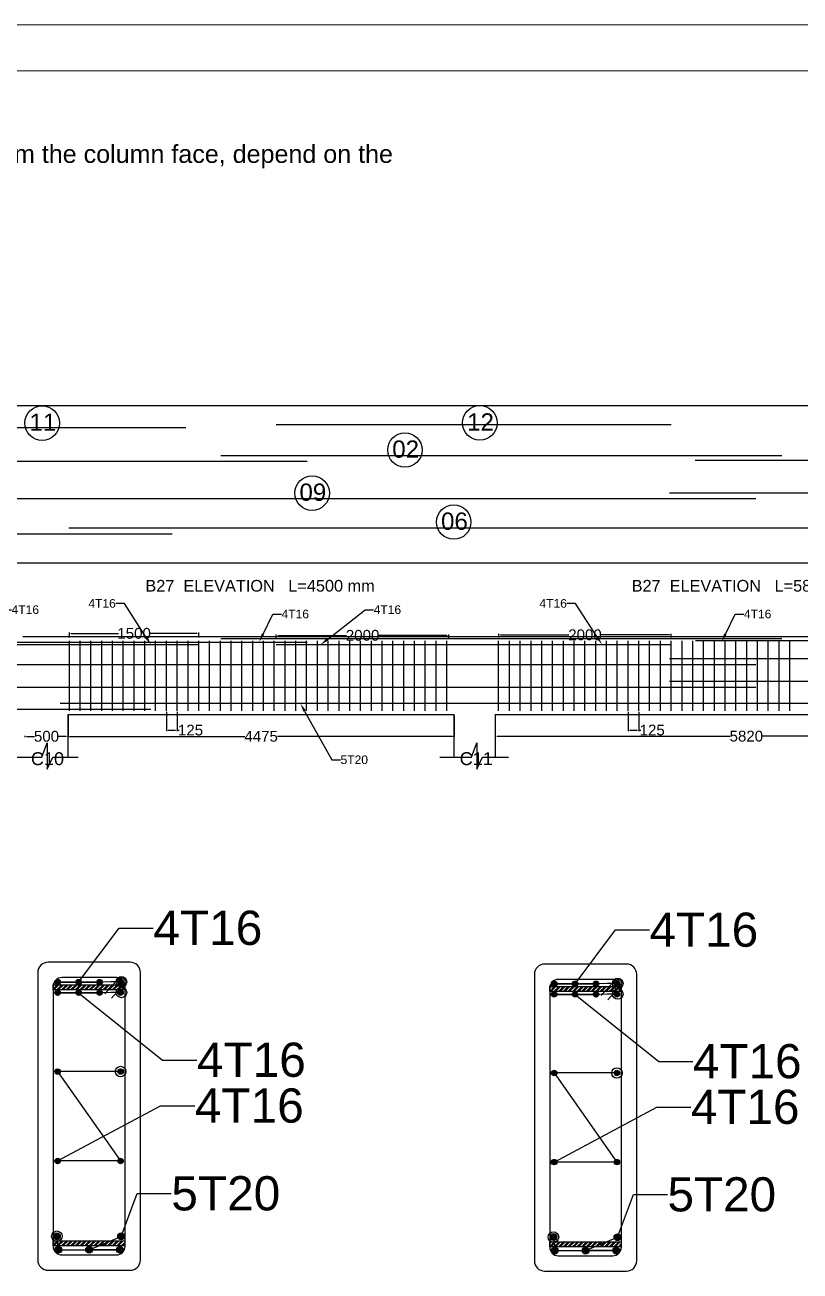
# Model space of a CAD drawing. Header units: inches. Extents: x 16 to 269, y 163 to 682.
# Drawn here: x 110.1 to 121.42, y 252.89 to 271.09 of the extents above; entities that cross this region are included whole.
import ezdxf
from ezdxf import colors
from ezdxf.entities.mleader import LeaderData, LeaderLine
from ezdxf.enums import TextEntityAlignment as Align
from ezdxf.math import Vec2, Vec3

# ---------------------------------------------------------------- set-up
doc = ezdxf.new("R2010")
doc.units = ezdxf.units.IN
doc.header["$MEASUREMENT"] = 0
doc.layers.get('Defpoints').update_dxf_attribs({"lineweight": 5})
for name, color, linetype in [('C', 7, 'Continuous'), ('MASSE', 7, 'Continuous'), ('S-ADDREINF', 3, 'Continuous'), ('S-MAINBAR', 5, 'Continuous'), ('S-OUTLINE', 7, 'Continuous'), ('S-SKIN', 6, 'Continuous'), ('S-STIRRUP', 1, 'Continuous'), ('S-TEXT', 2, 'Continuous'), ('Text', 7, 'Continuous')]:
    doc.layers.add(name, color=color, linetype=linetype)
doc.layers.add('Sheet_Borders', color=7, linetype='Continuous', lineweight=5)
doc.styles.get("Standard").update_dxf_attribs({"font": 'arial.ttf'})
doc.dimstyles.get("Standard").update_dxf_attribs({"dimtxt": 0.18, "dimasz": 0.18, "dimexe": 0.18, "dimexo": 0.0625, "dimgap": 0.09, "dimtad": 0, "dimtih": 1, "dimtoh": 1, "dimdec": 4, "dimzin": 0, "dimdsep": 46, "dimtxsty": 'Standard', "dimcen": 0.09, "dimadec": 0, "dimazin": 0, "dimtfac": 1, "dimtdec": 4, "dimtofl": 0, "dimtmove": 0, "dimatfit": 3, "dimfxl": 1, "dimtolj": 1, "dimtzin": 0, "dimarcsym": 0})

# ---------------------------------------------------------------- blocks, each defined once
blk = doc.blocks.new('sheet')
at = {"layer": 'Sheet_Borders', "linetype": 'Continuous', "lineweight": 0}
for p, q in [((-428.475, 77.192), (-369.075, 77.192)), ((-428.475, 77.192), (-369.075, 77.192)), ((-427.768, 76.484), (-369.782, 76.484)), ((-369.782, 76.484), (-427.768, 76.484))]:
    blk.add_line(p, q, dxfattribs=at)
blk = doc.blocks.new('*D737')
at = {"layer": 'Defpoints', "color": 0, "transparency": 16777216}
for p in [(15774, -7088), (15899, -7088), (15899, -7313)]:
    blk.add_point(p, dxfattribs=at)
at = {"layer": 'MASSE', "color": 0, "lineweight": -2, "transparency": 16777216}
for p, q in [((15774, -7099), (15774, -7324)), ((15899, -7099), (15899, -7324)), ((15795, -7313), (15877, -7313)), ((15899, -7313), (15920, -7313))]:
    blk.add_line(p, q, dxfattribs=at)
at = {"layer": 'MASSE', "color": 0, "transparency": 16777216}
for points in [[(15795, -7309), (15795, -7316), (15774, -7313)], [(15877, -7309), (15877, -7316), (15899, -7313)]]:
    blk.add_solid(points, dxfattribs=at)
at = {"layer": 'MASSE', "color": 0, "transparency": 16777216, "insert": (16053, -7313), "char_height": 125, "attachment_point": 5}
blk.add_mtext('\\A1;125', dxfattribs=at)
blk = doc.blocks.new('*D738')
at = {"layer": 'Defpoints', "color": 0, "transparency": 16777216}
for p in [(9284, -7133), (13759, -7133), (13759, -7385)]:
    blk.add_point(p, dxfattribs=at)
at = {"layer": 'MASSE', "color": 0, "lineweight": -2, "transparency": 16777216}
for p, q in [((9284, -7144), (9284, -7396)), ((13759, -7144), (13759, -7396)), ((9305, -7385), (11331, -7385)), ((13737, -7385), (11711, -7385))]:
    blk.add_line(p, q, dxfattribs=at)
at = {"layer": 'MASSE', "color": 0, "transparency": 16777216}
for points in [[(9305, -7381), (9305, -7388), (9284, -7385)], [(13737, -7381), (13737, -7388), (13759, -7385)]]:
    blk.add_solid(points, dxfattribs=at)
at = {"layer": 'MASSE', "color": 0, "transparency": 16777216, "insert": (11521, -7385), "char_height": 125, "attachment_point": 5}
blk.add_mtext('\\A1;4475', dxfattribs=at)
blk = doc.blocks.new('*D732')
at = {"layer": 'Defpoints', "color": 0, "transparency": 16777216}
for p in [(10424, -7088), (10549, -7088), (10549, -7313)]:
    blk.add_point(p, dxfattribs=at)
at = {"layer": 'MASSE', "color": 0, "lineweight": -2, "transparency": 16777216}
for p, q in [((10424, -7099), (10424, -7324)), ((10549, -7099), (10549, -7324)), ((10445, -7313), (10527, -7313)), ((10549, -7313), (10570, -7313))]:
    blk.add_line(p, q, dxfattribs=at)
at = {"layer": 'MASSE', "color": 0, "transparency": 16777216}
for points in [[(10445, -7309), (10445, -7316), (10424, -7313)], [(10527, -7309), (10527, -7316), (10549, -7313)]]:
    blk.add_solid(points, dxfattribs=at)
at = {"layer": 'MASSE', "color": 0, "transparency": 16777216, "insert": (10703, -7313), "char_height": 125, "attachment_point": 5}
blk.add_mtext('\\A1;125', dxfattribs=at)
blk = doc.blocks.new('*D736')
at = {"layer": 'Defpoints', "color": 0, "transparency": 16777216}
for p in [(9284, -7327), (8784, -7369), (9284, -7385)]:
    blk.add_point(p, dxfattribs=at)
at = {"layer": 'MASSE', "color": 0, "lineweight": -2, "transparency": 16777216}
for p, q in [((9284, -7338), (9284, -7396)), ((8784, -7380), (8784, -7396)), ((8805, -7385), (8896, -7385)), ((9262, -7385), (9172, -7385))]:
    blk.add_line(p, q, dxfattribs=at)
at = {"layer": 'MASSE', "color": 0, "transparency": 16777216}
for points in [[(8805, -7382), (8805, -7389), (8784, -7385)], [(9262, -7382), (9262, -7389), (9284, -7385)]]:
    blk.add_solid(points, dxfattribs=at)
at = {"layer": 'MASSE', "color": 0, "transparency": 16777216, "insert": (9034, -7385), "char_height": 125, "attachment_point": 5}
blk.add_mtext('\\A1;500', dxfattribs=at)
blk = doc.blocks.new('*D739')
at = {"layer": 'Defpoints', "color": 0, "transparency": 16777216}
for p in [(14234, -7270), (20054, -7270), (14234, -7383)]:
    blk.add_point(p, dxfattribs=at)
at = {"layer": 'MASSE', "color": 0, "lineweight": -2, "transparency": 16777216}
for p, q in [((14234, -7280), (14234, -7393)), ((20054, -7280), (20054, -7393)), ((14255, -7383), (16957, -7383)), ((20032, -7383), (17330, -7383))]:
    blk.add_line(p, q, dxfattribs=at)
at = {"layer": 'MASSE', "color": 0, "transparency": 16777216}
for points in [[(14255, -7379), (14255, -7386), (14234, -7383)], [(20032, -7379), (20032, -7386), (20054, -7383)]]:
    blk.add_solid(points, dxfattribs=at)
at = {"layer": 'MASSE', "color": 0, "transparency": 16777216, "insert": (17144, -7383), "char_height": 125, "attachment_point": 5}
blk.add_mtext('\\A1;5820', dxfattribs=at)
blk = doc.blocks.new('_Origin')
at = {"color": 0, "linetype": 'ByBlock', "lineweight": -2}
blk.add_line((0, 0), (-1, 0), dxfattribs=at)
blk.add_circle((0, 0), 0.5, dxfattribs=at)
blk = doc.blocks.new('*D741')
at = {"layer": 'Defpoints', "color": 0, "transparency": 16777216}
for p in [(10799, -6192), (9299, -6251), (10799, -6251)]:
    blk.add_point(p, dxfattribs=at)
at = {"layer": 'MASSE', "color": 0, "lineweight": -2, "transparency": 16777216}
for p, q in [((9299, -6240), (9299, -6181)), ((9320, -6192), (9868, -6192)), ((10777, -6192), (10229, -6192)), ((10799, -6240), (10799, -6181))]:
    blk.add_line(p, q, dxfattribs=at)
at = {"layer": 'MASSE', "color": 0, "transparency": 16777216}
for points in [[(9320, -6188), (9320, -6195), (9299, -6192)], [(10777, -6188), (10777, -6195), (10799, -6192)]]:
    blk.add_solid(points, dxfattribs=at)
at = {"layer": 'MASSE', "color": 0, "transparency": 16777216, "insert": (10049, -6192), "char_height": 125, "attachment_point": 5}
blk.add_mtext('\\A1;1500', dxfattribs=at)
blk = doc.blocks.new('*D743')
at = {"layer": 'Defpoints', "color": 0, "transparency": 16777216}
for p in [(16274, -6209), (14274, -6249), (16274, -6249)]:
    blk.add_point(p, dxfattribs=at)
at = {"layer": 'MASSE', "color": 0, "lineweight": -2, "transparency": 16777216}
for p, q in [((14274, -6239), (14274, -6198)), ((14295, -6209), (15086, -6209)), ((16252, -6209), (15461, -6209)), ((16274, -6239), (16274, -6198))]:
    blk.add_line(p, q, dxfattribs=at)
at = {"layer": 'MASSE', "color": 0, "transparency": 16777216}
for points in [[(14295, -6206), (14295, -6213), (14274, -6209)], [(16252, -6206), (16252, -6213), (16274, -6209)]]:
    blk.add_solid(points, dxfattribs=at)
at = {"layer": 'MASSE', "color": 0, "transparency": 16777216, "insert": (15274, -6209), "char_height": 125, "attachment_point": 5}
blk.add_mtext('\\A1;2000', dxfattribs=at)
blk = doc.blocks.new('*D744')
at = {"layer": 'Defpoints', "color": 0, "transparency": 16777216}
for p in [(11697, -6255), (13697, -6215), (13697, -6255)]:
    blk.add_point(p, dxfattribs=at)
at = {"layer": 'MASSE', "color": 0, "lineweight": -2, "transparency": 16777216}
for p, q in [((11697, -6245), (11697, -6204)), ((13697, -6245), (13697, -6204)), ((11718, -6215), (12509, -6215)), ((13675, -6215), (12884, -6215))]:
    blk.add_line(p, q, dxfattribs=at)
at = {"layer": 'MASSE', "color": 0, "transparency": 16777216}
for points in [[(11718, -6212), (11718, -6219), (11697, -6215)], [(13675, -6212), (13675, -6219), (13697, -6215)]]:
    blk.add_solid(points, dxfattribs=at)
at = {"layer": 'MASSE', "color": 0, "transparency": 16777216, "insert": (12697, -6215), "char_height": 125, "attachment_point": 5}
blk.add_mtext('\\A1;2000', dxfattribs=at)
blk = doc.blocks.new('98765')
at = {"layer": 'S-ADDREINF'}
h = blk.add_hatch(color=256, dxfattribs=at)
edge = h.paths.add_edge_path()
edge.add_arc((9162.76265, -10355.7414), 31.72925, 0, 360)
h = blk.add_hatch(color=256, dxfattribs=at)
edge = h.paths.add_edge_path()
edge.add_arc((9406.0202, -10355.7414), 31.72925, 0, 360)
h = blk.add_hatch(color=256, dxfattribs=at)
edge = h.paths.add_edge_path()
edge.add_arc((9649.27776, -10355.7414), 31.72925, 0, 360)
h = blk.add_hatch(color=256, dxfattribs=at)
edge = h.paths.add_edge_path()
edge.add_arc((9892.53531, -10355.7414), 31.72925, 0, 360)
h = blk.add_hatch(color=256, dxfattribs=at)
edge = h.paths.add_edge_path()
edge.add_arc((14916.78257, -10375.08177), 31.62777, 0, 360)
h = blk.add_hatch(color=256, dxfattribs=at)
edge = h.paths.add_edge_path()
edge.add_arc((15159.26216, -10375.08177), 31.62777, 0, 360)
h = blk.add_hatch(color=256, dxfattribs=at)
edge = h.paths.add_edge_path()
edge.add_arc((15401.74175, -10375.08177), 31.62777, 0, 360)
h = blk.add_hatch(color=256, dxfattribs=at)
edge = h.paths.add_edge_path()
edge.add_arc((15644.22135, -10375.08177), 31.62777, 0, 360)
at = {"layer": 'S-MAINBAR'}
h = blk.add_hatch(color=256, dxfattribs=at)
edge = h.paths.add_edge_path()
edge.add_arc((9162.76265, -10232.79057), 31.72925, 0, 360)
h = blk.add_hatch(color=256, dxfattribs=at)
edge = h.paths.add_edge_path()
edge.add_arc((9406.0202, -10232.79057), 31.72925, 0, 360)
h = blk.add_hatch(color=256, dxfattribs=at)
edge = h.paths.add_edge_path()
edge.add_arc((9649.27776, -10232.79057), 31.72925, 0, 360)
h = blk.add_hatch(color=256, dxfattribs=at)
edge = h.paths.add_edge_path()
edge.add_arc((9892.53531, -10232.79057), 31.72925, 0, 360)
h = blk.add_hatch(color=256, dxfattribs=at)
edge = h.paths.add_edge_path()
edge.add_arc((14916.78257, -10252.52415), 31.62777, 0, 360)
h = blk.add_hatch(color=256, dxfattribs=at)
edge = h.paths.add_edge_path()
edge.add_arc((15159.26216, -10252.52415), 31.62777, 0, 360)
h = blk.add_hatch(color=256, dxfattribs=at)
edge = h.paths.add_edge_path()
edge.add_arc((15401.74175, -10252.52415), 31.62777, 0, 360)
h = blk.add_hatch(color=256, dxfattribs=at)
edge = h.paths.add_edge_path()
edge.add_arc((15644.22135, -10252.52415), 31.62777, 0, 360)
h = blk.add_hatch(color=256, dxfattribs=at)
edge = h.paths.add_edge_path()
edge.add_arc((9154.54392, -13177.77967), 39.66156, 0, 360)
h = blk.add_hatch(color=256, dxfattribs=at)
edge = h.paths.add_edge_path()
edge.add_arc((9898.76205, -13179.08495), 39.66156, 0, 360)
h = blk.add_hatch(color=256, dxfattribs=at)
edge = h.paths.add_edge_path()
edge.add_arc((14908.59012, -13188.09488), 39.53472, 0, 360)
h = blk.add_hatch(color=256, dxfattribs=at)
edge = h.paths.add_edge_path()
edge.add_arc((15650.42817, -13189.39599), 39.53472, 0, 360)
h = blk.add_hatch(color=256, dxfattribs=at)
edge = h.paths.add_edge_path()
edge.add_arc((9170.69496, -13334.32438), 39.66156, 0, 360)
h = blk.add_hatch(color=256, dxfattribs=at)
edge = h.paths.add_edge_path()
edge.add_arc((9527.64898, -13334.32438), 39.66156, 0, 360)
h = blk.add_hatch(color=256, dxfattribs=at)
edge = h.paths.add_edge_path()
edge.add_arc((9884.603, -13334.32438), 39.66156, 0, 360)
h = blk.add_hatch(color=256, dxfattribs=at)
edge = h.paths.add_edge_path()
edge.add_arc((14924.68951, -13344.13895), 39.53472, 0, 360)
h = blk.add_hatch(color=256, dxfattribs=at)
edge = h.paths.add_edge_path()
edge.add_arc((15280.50196, -13344.13895), 39.53472, 0, 360)
h = blk.add_hatch(color=256, dxfattribs=at)
edge = h.paths.add_edge_path()
edge.add_arc((15636.3144, -13344.13895), 39.53472, 0, 360)
at = {"layer": 'S-SKIN'}
h = blk.add_hatch(color=256, dxfattribs=at)
edge = h.paths.add_edge_path()
edge.add_arc((9162.76265, -11269.27928), 31.72925, 0, 360)
h = blk.add_hatch(color=256, dxfattribs=at)
edge = h.paths.add_edge_path()
edge.add_arc((9892.53531, -11269.27928), 31.72925, 0, 360)
h = blk.add_hatch(color=256, dxfattribs=at)
edge = h.paths.add_edge_path()
edge.add_arc((14916.78257, -11285.69806), 31.62777, 0, 360)
h = blk.add_hatch(color=256, dxfattribs=at)
edge = h.paths.add_edge_path()
edge.add_arc((15644.22135, -11285.69806), 31.62777, 0, 360)
h = blk.add_hatch(color=256, dxfattribs=at)
edge = h.paths.add_edge_path()
edge.add_arc((9162.76265, -12305.76799), 31.72925, 0, 360)
h = blk.add_hatch(color=256, dxfattribs=at)
edge = h.paths.add_edge_path()
edge.add_arc((9892.53531, -12305.76799), 31.72925, 0, 360)
h = blk.add_hatch(color=256, dxfattribs=at)
edge = h.paths.add_edge_path()
edge.add_arc((14916.78257, -12318.87198), 31.62777, 0, 360)
h = blk.add_hatch(color=256, dxfattribs=at)
edge = h.paths.add_edge_path()
edge.add_arc((15644.22135, -12318.87198), 31.62777, 0, 360)
at = {"layer": 'S-TEXT', "transparency": 33554687}
h = blk.add_hatch(dxfattribs=at)
h.set_pattern_fill('ANSI32', scale=3.966156)
h.set_pattern_definition([(45, (-386562.655, 707028.216), (-26.712821, 26.712821), []), (45, (-386544.847, 707028.216), (-26.712821, 26.712821), [])])
h.paths.add_polyline_path([(9942.89836, -10265.0242), (9111.06407, -10265.0242), (9111.06407, -10323.82667), (9942.89836, -10323.82667)])
h = blk.add_hatch(dxfattribs=at)
h.set_pattern_fill('ANSI32', scale=3.953472)
h.set_pattern_definition([(45, (-379543.066, 704714.61), (-26.6273907, 26.6273907), []), (45, (-379525.314, 704714.61), (-26.6273907, 26.6273907), [])])
h.paths.add_polyline_path([(15694.42333, -10284.65469), (14865.24933, -10284.65469), (14865.24933, -10343.26911), (15694.42333, -10343.26911)])
h = blk.add_hatch(dxfattribs=at)
h.set_pattern_fill('ANSI32', scale=3.966156)
h.set_pattern_definition([(45, (-386562.655, 704061.917), (-26.712821, 26.712821), []), (45, (-386544.847, 704061.917), (-26.712821, 26.712821), [])])
h.paths.add_polyline_path([(9942.89836, -13231.32281), (9111.06407, -13231.32281), (9111.06407, -13290.12529), (9942.89836, -13290.12529)])
h = blk.add_hatch(dxfattribs=at)
h.set_pattern_fill('ANSI32', scale=3.953472)
h.set_pattern_definition([(45, (-379543.066, 701757.797), (-26.6273907, 26.6273907), []), (45, (-379525.314, 701757.797), (-26.6273907, 26.6273907), [])])
h.paths.add_polyline_path([(15694.42333, -13241.46678), (14865.24933, -13241.46678), (14865.24933, -13300.0812), (15694.42333, -13300.0812)])
at = {"color": 5, "lineweight": 30}
for p, q in [((17553.85226, -4133.69062), (11053.85226, -4133.69062)), ((21291.97226, -4973.67623), (9291.97226, -4973.67623)), ((17553.85226, -6255.35676), (11053.85226, -6255.35676)), ((21191.97226, -7004.61995), (9191.97226, -7004.61995))]:
    blk.add_line(p, q, dxfattribs=at)
at = {"color": 6, "lineweight": 30}
for p, q in [((28253.85226, -4566.72124), (16253.85226, -4566.72124)), ((5253.85226, -4630.35743), (17253.85226, -4630.35743)), ((28253.85226, -6488.51688), (16253.85226, -6488.51688)), ((5253.85226, -6552.15307), (17253.85226, -6552.15307)), ((28253.85226, -6749.85021), (16253.85226, -6749.85021)), ((5253.85226, -6813.4864), (17253.85226, -6813.4864))]:
    blk.add_line(p, q, dxfattribs=at)
for p, q in [((9307.27238, -6232.82101), (8758.85226, -6232.81974)), ((17223.85226, -6552.15307), (17235.85226, -6552.15307)), ((14233.57487, -7132.81974), (14233.57487, -7627.82608))]:
    blk.add_line(p, q)
blk.add_lwpolyline([(5021.58466, -3552.23021), (32329.45426, -3552.23021), (32329.45426, -5378.41614), (5021.58466, -5378.41614)], close=True)
at = {"color": 3}
blk.add_lwpolyline([(7393.85226, -3804.4614), (10648.71357, -3804.4614)], dxfattribs=at)
at = {"color": 5, "lineweight": 30}
for points in [[(16549.59366, -4184.88888), (23549.59366, -4184.88888)], [(5253.85226, -4397.32681), (5253.85226, -4197.32681), (12053.85226, -4197.32681)], [(5241.97226, -4787.31242), (5241.97226, -5037.31242), (10491.97226, -5037.31242)], [(5253.85226, -6493.02744), (5253.85226, -6293.02744), (12053.85226, -6293.02744)], [(16552.97404, -6272.60161), (23678.94844, -6272.60161)], [(5241.97226, -6818.25614), (5241.97226, -7068.25614), (10241.97226, -7068.25614)]]:
    blk.add_lwpolyline(points, dxfattribs=at)
at = {"color": 3}
for centre in [(8983.95634, -3755.07117), (14055.11935, -3752.63864)]:
    blk.add_circle(centre, 200, dxfattribs=at)
at = {"color": 5}
for centre in [(13187.52006, -4066.79774), (13752.95156, -4901.61025)]:
    blk.add_circle(centre, 200, dxfattribs=at)
at = {"color": 6}
blk.add_circle((12111.92864, -4566.11423), 200, dxfattribs=at)
at = {"layer": 'S-ADDREINF'}
for p, q in [((11696.57716, -3773.04534), (16273.57487, -3773.04534)), ((7249.89293, -6321.81974), (10798.71357, -6321.81974)), ((11696.57716, -6321.81974), (16273.57487, -6321.81974))]:
    blk.add_line(p, q, dxfattribs=at)
for centre, radius in [((9162.76265, -10355.7414), 31.72925), ((9406.0202, -10355.7414), 31.72925), ((9649.27776, -10355.7414), 31.72925), ((9892.53531, -10355.7414), 31.72925), ((14916.78257, -10375.08177), 31.62777), ((15159.26216, -10375.08177), 31.62777), ((15401.74175, -10375.08177), 31.62777), ((15644.22135, -10375.08177), 31.62777)]:
    blk.add_circle(centre, radius, dxfattribs=at)
at = {"layer": 'S-MAINBAR'}
for centre, radius in [((9162.76265, -10232.79057), 31.72925), ((9406.0202, -10232.79057), 31.72925), ((9649.27776, -10232.79057), 31.72925), ((9892.53531, -10232.79057), 31.72925), ((14916.78257, -10252.52415), 31.62777), ((15159.26216, -10252.52415), 31.62777), ((15401.74175, -10252.52415), 31.62777), ((15644.22135, -10252.52415), 31.62777), ((9154.54392, -13177.77967), 39.66156), ((9898.76205, -13179.08495), 39.66156), ((14908.59012, -13188.09488), 39.53472), ((15650.42817, -13189.39599), 39.53472), ((9170.69496, -13334.32438), 39.66156), ((9527.64898, -13334.32438), 39.66156), ((9884.603, -13334.32438), 39.66156), ((14924.68951, -13344.13895), 39.53472), ((15280.50196, -13344.13895), 39.53472), ((15636.3144, -13344.13895), 39.53472)]:
    blk.add_circle(centre, radius, dxfattribs=at)
at = {"layer": 'S-OUTLINE'}
for p, q in [((9283.71357, -7627.82608), (9283.71357, -7132.81974)), ((13758.57487, -7627.82608), (13758.71357, -7132.81974))]:
    blk.add_line(p, q, dxfattribs=at)
for points in [[(13733.71357, -6232.81974), (9283.71357, -6232.81974)], [(20538.43617, -6232.81974), (13733.71357, -6232.81974)], [(9283.71357, -7132.81974), (13758.71357, -7132.81974)], [(14233.57487, -7132.81974), (20053.43617, -7132.81974)]]:
    blk.add_lwpolyline(points, dxfattribs=at)
for points in [[(8932.72561, -13453.30906, 0.4142135624), (9051.71029, -13572.29373), (10003.58767, -13572.29373, 0.4142135624), (10122.57235, -13453.30906), (10122.57235, -10121.73821, 0.4142135624), (10003.58767, -10002.75353), (9051.71029, -10002.75353, 0.4142135624), (8932.72561, -10121.73821)], [(14687.48122, -13462.74309, 0.4142135624), (14806.08536, -13581.34724), (15754.91855, -13581.34724, 0.4142135624), (15873.5227, -13462.74309), (15873.5227, -10141.82694, 0.4142135624), (15754.91855, -10023.2228), (14806.08536, -10023.2228, 0.4142135624), (14687.48122, -10141.82694)]]:
    blk.add_lwpolyline(points, format="xyb", close=True, dxfattribs=at)
at = {"layer": 'S-SKIN'}
for centre, radius in [((9162.76265, -11269.27928), 31.72925), ((9892.53531, -11269.27928), 31.72925), ((14916.78257, -11285.69806), 31.62777), ((15644.22135, -11285.69806), 31.62777), ((9162.76265, -12305.76799), 31.72925), ((9892.53531, -12305.76799), 31.72925), ((14916.78257, -12318.87198), 31.62777), ((15644.22135, -12318.87198), 31.62777)]:
    blk.add_circle(centre, radius, dxfattribs=at)
at = {"layer": 'S-STIRRUP'}
for p, q in [((9298.71357, -7087.81974), (9298.71357, -6277.81974)), ((9423.71357, -7087.81974), (9423.71357, -6277.81974)), ((9548.71357, -7087.81974), (9548.71357, -6277.81974)), ((9673.71357, -7087.81974), (9673.71357, -6277.81974)), ((9798.71357, -7087.81974), (9798.71357, -6277.81974)), ((9923.71357, -7087.81974), (9923.71357, -6277.81974)), ((10048.71357, -7087.81974), (10048.71357, -6277.81974)), ((10173.71357, -7087.81974), (10173.71357, -6277.81974)), ((10298.71357, -7087.81974), (10298.71357, -6277.81974)), ((10423.71357, -7087.81974), (10423.71357, -6277.81974)), ((10548.71357, -7087.81974), (10548.71357, -6277.81974)), ((10673.71357, -7087.81974), (10673.71357, -6277.81974)), ((10798.71357, -7087.81974), (10798.71357, -6277.81974)), ((10923.71357, -7087.81974), (10923.71357, -6277.81974)), ((11048.71357, -7087.81974), (11048.71357, -6277.81974)), ((11173.71357, -7087.81974), (11173.71357, -6277.81974)), ((11298.71357, -7087.81974), (11298.71357, -6277.81974)), ((11423.71357, -7087.81974), (11423.71357, -6277.81974)), ((11548.71357, -7087.81974), (11548.71357, -6277.81974)), ((11673.71357, -7087.81974), (11673.71357, -6277.81974)), ((11798.71357, -7087.81974), (11798.71357, -6277.81974)), ((11923.71357, -7087.81974), (11923.71357, -6277.81974)), ((12048.71357, -7087.81974), (12048.71357, -6277.81974)), ((12173.71357, -7087.81974), (12173.71357, -6277.81974)), ((12298.71357, -7087.81974), (12298.71357, -6277.81974)), ((12423.71357, -7087.81974), (12423.71357, -6277.81974)), ((12548.71357, -7087.81974), (12548.71357, -6277.81974)), ((12673.71357, -7087.81974), (12673.71357, -6277.81974)), ((12798.71357, -7087.81974), (12798.71357, -6277.81974)), ((12923.71357, -7087.81974), (12923.71357, -6277.81974)), ((13048.71357, -7087.81974), (13048.71357, -6277.81974)), ((13173.71357, -7087.81974), (13173.71357, -6277.81974)), ((13298.71357, -7087.81974), (13298.71357, -6277.81974)), ((13423.71357, -7087.81974), (13423.71357, -6277.81974)), ((13548.71357, -7087.81974), (13548.71357, -6277.81974)), ((13673.71357, -7087.81974), (13673.71357, -6277.81974)), ((14273.57487, -7087.81974), (14273.57487, -6277.81974)), ((14398.57487, -7087.81974), (14398.57487, -6277.81974)), ((14523.57487, -7087.81974), (14523.57487, -6277.81974)), ((14648.57487, -7087.81974), (14648.57487, -6277.81974)), ((14773.57487, -7087.81974), (14773.57487, -6277.81974)), ((14898.57487, -7087.81974), (14898.57487, -6277.81974)), ((15023.57487, -7087.81974), (15023.57487, -6277.81974)), ((15148.57487, -7087.81974), (15148.57487, -6277.81974)), ((15273.57487, -7087.81974), (15273.57487, -6277.81974)), ((15398.57487, -7087.81974), (15398.57487, -6277.81974)), ((15523.57487, -7087.81974), (15523.57487, -6277.81974)), ((15648.57487, -7087.81974), (15648.57487, -6277.81974)), ((15773.57487, -7087.81974), (15773.57487, -6277.81974)), ((15898.57487, -7087.81974), (15898.57487, -6277.81974)), ((16023.57487, -7087.81974), (16023.57487, -6277.81974)), ((16148.57487, -7087.81974), (16148.57487, -6277.81974)), ((16273.57487, -7087.81974), (16273.57487, -6277.81974)), ((16398.57487, -7087.81974), (16398.57487, -6277.81974)), ((16523.57487, -7087.81974), (16523.57487, -6277.81974)), ((16648.57487, -7087.81974), (16648.57487, -6277.81974)), ((16773.57487, -7087.81974), (16773.57487, -6277.81974)), ((16898.57487, -7087.81974), (16898.57487, -6277.81974)), ((17023.57487, -7087.81974), (17023.57487, -6277.81974)), ((17148.57487, -7087.81974), (17148.57487, -6277.81974)), ((17273.57487, -7087.81974), (17273.57487, -6277.81974)), ((17398.57487, -7087.81974), (17398.57487, -6277.81974)), ((17523.57487, -7087.81974), (17523.57487, -6277.81974)), ((17648.57487, -7087.81974), (17648.57487, -6277.81974)), ((9842.50611, -10221.80061), (9708.85214, -10368.30179)), ((15594.35214, -10241.56934), (15461.12561, -10387.60199)), ((9919.23731, -10271.70591), (9786.15137, -10418.7233)), ((15670.83795, -10291.31503), (15538.17763, -10437.86225))]:
    blk.add_line(p, q, dxfattribs=at)
for points in [[(9111.20262, -13294.66283, 0.4142135624), (9210.35652, -13393.81672), (9844.94144, -13393.81672, 0.4142135624), (9944.09534, -13294.66283), (9944.09534, -10280.38444, 0.4142135624), (9844.94144, -10181.23054), (9210.35652, -10181.23054, 0.4142135624), (9111.20262, -10280.38444)], [(14865.38744, -13304.60423, 0.4142135624), (14964.22423, -13403.44102), (15596.77969, -13403.44102, 0.4142135624), (15695.61648, -13304.60423), (15695.61648, -10299.96581, 0.4142135624), (15596.77969, -10201.12902), (14964.22423, -10201.12902, 0.4142135624), (14865.38744, -10299.96581)]]:
    blk.add_lwpolyline(points, format="xyb", close=True, dxfattribs=at)
for centre, radius, start, end in [((9899.89133, -10250.52588), 64.17323, 57.729251573, 153.408874045), ((9902.44295, -10229.18981), 45.71289, 291.554596989, 46.074963813), ((15651.55384, -10270.20274), 63.968, 57.729251573, 153.408874045), ((15654.0973, -10248.93491), 45.5667, 291.554596989, 46.074963813)]:
    blk.add_arc(centre, radius, start, end, dxfattribs=at)
at = {"layer": 'S-TEXT', "color": 1}
for points in [[(8610.1515, -7627.82608), (8978.94175, -7627.82608), (9042.76191, -7458.40469), (9042.76191, -7767.01661), (9107.39405, -7627.82608), (9399.92369, -7627.82608)], [(13590.32898, -7627.82608), (13957.06325, -7627.82608), (14020.88341, -7458.40469), (14020.88341, -7767.01661), (14085.51555, -7627.82608), (14386.43796, -7627.82608)]]:
    blk.add_lwpolyline(points, dxfattribs=at)
at = {"layer": 'S-TEXT'}
for points in [[(9112.19794, -10265.0242), (9942.89836, -10265.0242), (9942.89836, -10323.82667), (9112.19794, -10323.82667)], [(14866.37957, -10284.65469), (15694.42333, -10284.65469), (15694.42333, -10343.26911), (14866.37957, -10343.26911)], [(9112.19794, -13231.32281), (9942.89836, -13231.32281), (9942.89836, -13290.12529), (9112.19794, -13290.12529)], [(14866.37957, -13241.46678), (15694.42333, -13241.46678), (15694.42333, -13300.0812), (14866.37957, -13300.0812)]]:
    blk.add_lwpolyline(points, close=True, dxfattribs=at)
at = {"xscale": 753.7822666130526, "yscale": 753.7822666130526, "zscale": 753.7822666130526}
blk.add_blockref('sheet', (324909.26317, -57326.47455), dxfattribs=at)
at = {"insert": (2733.02919, -531.83535), "char_height": 207.93472323, "attachment_point": 1}
blk.add_mtext_dynamic_manual_height_columns('Shear Reinforcement will start after 50 mm from the column face, depend on the stirrups congestion zone', width=11193.6192869, gutter_width=5.19837, heights=[665.23766], dxfattribs=at)
at = {"layer": 'C'}
for s, p in [('C10', (9045.5303, -7643.65745)), ('C11', (14014.03982, -7643.65745))]:
    blk.add_text(s, height=150, dxfattribs=at).set_placement(p, align=Align.MIDDLE_CENTER)
at = {"layer": 'Text'}
for s, p in [('B27  ELEVATION   L=4500 mm', (11508.71357, -5639.88012)), ('B27  ELEVATION   L=5820 mm', (17143.57487, -5639.88012))]:
    blk.add_text(s, height=135, dxfattribs=at).set_placement(p, align=Align.MIDDLE_CENTER)
at = {"layer": 'Text', "color": 3, "char_height": 200, "width": 27.6261937, "attachment_point": 1}
for s, insert in [('11', (8837.00514, -3644.39455)), ('12', (13908.16815, -3641.96203))]:
    blk.add_mtext(s, dxfattribs=dict(at, insert=insert))
at = {"layer": 'Text', "color": 5, "char_height": 200, "attachment_point": 1}
for s, insert, width in [('02', (13040.56886, -3956.12113), 15.2054836), ('06', (13606.00036, -4790.93364), 27.6261937)]:
    blk.add_mtext(s, dxfattribs=dict(at, insert=insert, width=width))
at = {"layer": 'Text', "color": 6, "insert": (11964.97744, -4455.43762), "char_height": 200, "width": 27.6261937, "attachment_point": 1}
blk.add_mtext('09', dxfattribs=at)
at = {"layer": 'MASSE'}
for base, p1, p2, override, picture, middle in [((10798.71357, -6191.82072), (9298.71357, -6251.2164), (10798.71357, -6251.2164), {"dimtxt": 125, "dimasz": 21.6, "dimexe": 10.8, "dimexo": 10.8, "dimzin": 8}, '*D741', (10048.71357, -6191.82072)), ((13696.61583, -6215.23135), (11696.61583, -6255.35676), (13696.61583, -6255.35676), {"dimtxt": 125, "dimasz": 21.6, "dimexe": 10.8, "dimexo": 10.8, "dimzin": 8}, '*D744', (12696.61583, -6215.23135)), ((16273.57487, -6209.19081), (14273.57487, -6249.31622), (16273.57487, -6249.31622), {"dimtxt": 125, "dimasz": 21.6, "dimexe": 10.8, "dimexo": 10.8, "dimzin": 8}, '*D743', (15273.57487, -6209.19081)), ((13758.713522, -7384.819735), (9283.713566, -7132.819735), (13758.713522, -7133.134949), {"dimtxt": 125, "dimasz": 21.6, "dimexe": 10.8, "dimexo": 10.8, "dimzin": 8}, '*D738', (11521.213544, -7384.819735)), ((10548.71357, -7312.81974), (10423.71357, -7087.81974), (10548.71357, -7087.81974), {"dimtxt": 125, "dimasz": 21.6, "dimexe": 10.8, "dimexo": 10.8, "dimzin": 8}, '*D732', (10703.07751, -7312.81974)), ((15898.57487, -7312.81974), (15773.57487, -7087.81974), (15898.57487, -7087.81974), {"dimtxt": 125, "dimasz": 21.6, "dimexe": 10.8, "dimexo": 10.8, "dimzin": 8}, '*D737', (16052.93881, -7312.81974)), ((9283.71357, -7385.19974), (8783.71357, -7369.13778), (9283.71357, -7326.9668), {"dimtxt": 125, "dimasz": 21.6, "dimexe": 10.8, "dimexo": 10.8, "dimdec": 2, "dimzin": 8, "dimtdec": 2}, '*D736', (9033.71357, -7385.19974)), ((14233.57487, -7382.69059), (20053.57487, -7269.61974), (14233.57487, -7269.61974), {"dimtxt": 125, "dimasz": 21.6, "dimexe": 10.8, "dimexo": 10.8, "dimzin": 8}, '*D739', (17143.57487, -7382.69059))]:
    dim = blk.add_linear_dim(base=base, p1=p1, p2=p2, dimstyle='Standard', override=override, dxfattribs=at)
    dim.commit()
    dim.dimension.update_dxf_attribs({"geometry": picture, "text_midpoint": middle})
at = {"layer": 'Text'}
ml = blk.add_multileader_mtext('Standard', dxfattribs=at)
ml.set_content('4T16', color=256)
ml.set_leader_properties()
ml.build(insert=Vec2(0, 0))
ml.multileader.update_dxf_attribs({"dogleg_length": 100, "arrow_head_size": 100})
ctx = ml.context
ctx.base_point, ctx.char_height, ctx.arrow_head_size, ctx.landing_gap_size, ctx.plane_origin = Vec3(8629.15531, -5917.79764), 100, 100, 0.09, Vec3(8014.50144, -6323.81974)
notes = []
notes.append((ctx, [(1, (1, 1, 0), (8529.15531, -5917.79764), (1, 0), 100, [(0, [(8014.50144, -6323.81974)], 0, [])])]))
ctx.mtext.insert, ctx.mtext.flow_direction = Vec3(8629.24531, -5866.94498), 5
ml = blk.add_multileader_mtext('Standard', dxfattribs=at)
ml.set_content('4T16', color=256)
ml.set_leader_properties()
ml.build(insert=Vec2(0, 0))
ml.multileader.update_dxf_attribs({"dogleg_length": 100, "arrow_head_size": 100})
ctx = ml.context
ctx.base_point, ctx.char_height, ctx.arrow_head_size, ctx.landing_gap_size, ctx.plane_origin = Vec3(9526.6927, -5845.24235), 100, 100, 0.09, Vec3(10366.44133, -6321.81974)
ctx.text_align_type = 2
notes.append((ctx, [(0, (1, 1, 0), (9937.10462, -5845.24235), (-1, 0), 100, [(0, [(10244.20274, -6321.81974)], 0, [])])]))
ctx.mtext.insert, ctx.mtext.alignment, ctx.mtext.flow_direction = Vec3(9837.01462, -5794.38969), 3, 5
at = {"layer": 'Text', "color": 5}
ml = blk.add_multileader_mtext('Standard', dxfattribs=at)
ml.set_content('4T16', color=5)
ml.set_leader_properties()
ml.build(insert=Vec2(0, 0))
ml.multileader.update_dxf_attribs({"dogleg_length": 100, "arrow_head_size": 100})
ctx = ml.context
ctx.base_point, ctx.char_height, ctx.arrow_head_size, ctx.landing_gap_size, ctx.plane_origin = Vec3(11757.61818, -5968.24979), 100, 100, 0.09, Vec3(11498.71357, -6290.81974)
notes.append((ctx, [(1, (1, 1, 0), (11657.61818, -5968.24979), (1, 0), 100, [(0, [(11498.71357, -6290.81974)], 0, [])])]))
ctx.mtext.insert, ctx.mtext.flow_direction = Vec3(11757.70818, -5917.39713), 5
at = {"layer": 'Text'}
ml = blk.add_multileader_mtext('Standard', dxfattribs=at)
ml.set_content('4T16', color=256)
ml.set_leader_properties()
ml.build(insert=Vec2(0, 0))
ml.multileader.update_dxf_attribs({"dogleg_length": 100, "arrow_head_size": 100})
ctx = ml.context
ctx.base_point, ctx.char_height, ctx.arrow_head_size, ctx.landing_gap_size, ctx.plane_origin = Vec3(12825.06432, -5917.79764), 100, 100, 0.09, Vec3(12210.41046, -6323.81974)
notes.append((ctx, [(1, (1, 1, 0), (12725.06432, -5917.79764), (1, 0), 100, [(0, [(12210.41046, -6323.81974)], 0, [])])]))
ctx.mtext.insert, ctx.mtext.flow_direction = Vec3(12825.15432, -5866.94498), 5
ml = blk.add_multileader_mtext('Standard', dxfattribs=at)
ml.set_content('4T16', color=256)
ml.set_leader_properties()
ml.build(insert=Vec2(0, 0))
ml.multileader.update_dxf_attribs({"dogleg_length": 100, "arrow_head_size": 100})
ctx = ml.context
ctx.base_point, ctx.char_height, ctx.arrow_head_size, ctx.landing_gap_size, ctx.plane_origin = Vec3(14753.99978, -5845.24235), 100, 100, 0.09, Vec3(15593.74841, -6321.81974)
ctx.text_align_type = 2
notes.append((ctx, [(0, (1, 1, 0), (15164.4117, -5845.24235), (-1, 0), 100, [(0, [(15471.50982, -6321.81974)], 0, [])])]))
ctx.mtext.insert, ctx.mtext.alignment, ctx.mtext.flow_direction = Vec3(15064.3217, -5794.38969), 3, 5
at = {"layer": 'Text', "color": 5}
ml = blk.add_multileader_mtext('Standard', dxfattribs=at)
ml.set_content('4T16', color=5)
ml.set_leader_properties()
ml.build(insert=Vec2(0, 0))
ml.multileader.update_dxf_attribs({"dogleg_length": 100, "arrow_head_size": 100})
ctx = ml.context
ctx.base_point, ctx.char_height, ctx.arrow_head_size, ctx.landing_gap_size, ctx.plane_origin = Vec3(17115.43996, -5968.24979), 100, 100, 0.09, Vec3(16856.53534, -6290.81974)
notes.append((ctx, [(1, (1, 1, 0), (17015.43996, -5968.24979), (1, 0), 100, [(0, [(16856.53534, -6290.81974)], 0, [])])]))
ctx.mtext.insert, ctx.mtext.flow_direction = Vec3(17115.52996, -5917.39713), 5
ml = blk.add_multileader_mtext('Standard', dxfattribs=at)
ml.set_content('5T20', color=5)
ml.set_leader_properties()
ml.build(insert=Vec2(0, 0))
ml.multileader.update_dxf_attribs({"dogleg_length": 100, "arrow_head_size": 100})
ctx = ml.context
ctx.base_point, ctx.char_height, ctx.arrow_head_size, ctx.landing_gap_size, ctx.plane_origin = Vec3(12441.16417, -7657.04152), 100, 100, 0.09, Vec3(11976.30372, -7039.61995)
notes.append((ctx, [(1, (1, 1, 0), (12341.16417, -7657.04152), (1, 0), 100, [(0, [(11976.30372, -7004.61995)], 0, [])])]))
ctx.mtext.insert, ctx.mtext.flow_direction = Vec3(12441.25417, -7606.18886), 5
ml = blk.add_multileader_mtext('Standard', dxfattribs=at)
ml.set_content('4T16', color=5)
ml.set_leader_properties()
ml.set_arrow_properties(name='ORIGIN')
ml.build(insert=Vec2(0, 0))
ml.multileader.update_dxf_attribs({"dogleg_length": 100, "arrow_head_size": 122.1777})
ctx = ml.context
ctx.base_point, ctx.char_height, ctx.arrow_head_size, ctx.landing_gap_size, ctx.plane_origin = Vec3(10271.70002, -9606.89381), 396.615577, 122.1777, 0.35695, Vec3(10010.66995, -9936.25501)
notes.append((ctx, [(1, (1, 1, 0), (9875.08445, -9606.89381), (1, 0), 396.61558, [(3, [(9902.44295, -10229.18981), (9162.76265, -10232.79057), (9649.27776, -10232.79057), (9406.0202, -10232.79057)], 0, [])])]))
ctx.mtext.insert, ctx.mtext.flow_direction = Vec3(10272.05698, -9405.20424), 5
ml = blk.add_multileader_mtext('Standard', dxfattribs=at)
ml.set_content('4T16', color=5)
ml.set_leader_properties()
ml.set_arrow_properties(name='ORIGIN')
ml.build(insert=Vec2(0, 0))
ml.multileader.update_dxf_attribs({"dogleg_length": 100, "arrow_head_size": 121.78696})
ctx = ml.context
ctx.base_point, ctx.char_height, ctx.arrow_head_size, ctx.landing_gap_size, ctx.plane_origin = Vec3(16022.17345, -9628.62907), 395.347161, 121.78696, 0.35581, Vec3(15761.97818, -9956.93694)
notes.append((ctx, [(1, (1, 1, 0), (15626.82629, -9628.62907), (1, 0), 395.34716, [(3, [(15654.0973, -10248.93491), (14916.78257, -10252.52415), (15401.74175, -10252.52415), (15159.26216, -10252.52415)], 0, [])])]))
ctx.mtext.insert, ctx.mtext.flow_direction = Vec3(16022.52926, -9427.58453), 5
at = {"layer": 'Text', "color": 3}
ml = blk.add_multileader_mtext('Standard', dxfattribs=at)
ml.set_content('4T16', color=3)
ml.set_leader_properties()
ml.set_arrow_properties(name='ORIGIN')
ml.build(insert=Vec2(0, 0))
ml.multileader.update_dxf_attribs({"dogleg_length": 100, "arrow_head_size": 122.1777})
ctx = ml.context
ctx.base_point, ctx.char_height, ctx.arrow_head_size, ctx.landing_gap_size, ctx.plane_origin = Vec3(10776.03511, -11135.6155), 396.615577, 122.1777, 0.35695, Vec3(10010.66995, -10059.20584)
notes.append((ctx, [(1, (1, 1, 0), (10379.41953, -11135.6155), (1, 0), 396.61558, [(3, [(9902.44295, -10352.14064), (9162.76265, -10355.7414), (9649.27776, -10355.7414), (9406.0202, -10355.7414)], 0, [])])]))
ctx.mtext.insert, ctx.mtext.flow_direction = Vec3(10776.39206, -10933.92593), 5
ml = blk.add_multileader_mtext('Standard', dxfattribs=at)
ml.set_content('4T16', color=3)
ml.set_leader_properties()
ml.set_arrow_properties(name='ORIGIN')
ml.build(insert=Vec2(0, 0))
ml.multileader.update_dxf_attribs({"dogleg_length": 100, "arrow_head_size": 121.78696})
ctx = ml.context
ctx.base_point, ctx.char_height, ctx.arrow_head_size, ctx.landing_gap_size, ctx.plane_origin = Vec3(16524.89562, -11152.46175), 395.347161, 121.78696, 0.35581, Vec3(15761.97818, -10079.49456)
notes.append((ctx, [(1, (1, 1, 0), (16129.54846, -11152.46175), (1, 0), 395.34716, [(3, [(15654.0973, -10371.49253), (14916.78257, -10375.08177), (15401.74175, -10375.08177), (15159.26216, -10375.08177)], 0, [])])]))
ctx.mtext.insert, ctx.mtext.flow_direction = Vec3(16525.25143, -10951.41721), 5
at = {"layer": 'Text', "color": 6}
ml = blk.add_multileader_mtext('Standard', dxfattribs=at)
ml.set_content('4T16', color=6)
ml.set_leader_properties()
ml.set_arrow_properties(name='ORIGIN')
ml.build(insert=Vec2(0, 0))
ml.multileader.update_dxf_attribs({"dogleg_length": 100, "arrow_head_size": 122.1777})
ctx = ml.context
ctx.base_point, ctx.char_height, ctx.arrow_head_size, ctx.landing_gap_size, ctx.plane_origin = Vec3(10751.90824, -11666.2478), 396.615577, 122.1777, 0.35695, Vec3(9890.23564, -11439.74053)
notes.append((ctx, [(1, (1, 1, 0), (10355.29267, -11666.2478), (1, 0), 396.61558, [(3, [(9892.53531, -11269.27928), (9162.76265, -11269.27928), (9892.53531, -12305.76799), (9162.76265, -12305.76799)], 0, [])])]))
ctx.mtext.insert, ctx.mtext.flow_direction = Vec3(10752.2652, -11464.55823), 5
ml = blk.add_multileader_mtext('Standard', dxfattribs=at)
ml.set_content('4T16', color=6)
ml.set_leader_properties()
ml.set_arrow_properties(name='ORIGIN')
ml.build(insert=Vec2(0, 0))
ml.multileader.update_dxf_attribs({"dogleg_length": 100, "arrow_head_size": 121.78696})
ctx = ml.context
ctx.base_point, ctx.char_height, ctx.arrow_head_size, ctx.landing_gap_size, ctx.plane_origin = Vec3(16500.84592, -11681.39704), 395.347161, 121.78696, 0.35581, Vec3(15641.92903, -11455.61416)
notes.append((ctx, [(1, (1, 1, 0), (16105.49875, -11681.39704), (1, 0), 395.34716, [(3, [(15644.22135, -11285.69806), (14916.78257, -11285.69806), (15644.22135, -12318.87198), (14916.78257, -12318.87198)], 0, [])])]))
ctx.mtext.insert, ctx.mtext.flow_direction = Vec3(16501.20173, -11480.35249), 5
at = {"layer": 'Text', "color": 5}
ml = blk.add_multileader_mtext('Standard', dxfattribs=at)
ml.set_content('5T20', color=5)
ml.set_leader_properties()
ml.set_arrow_properties(name='ORIGIN')
ml.build(insert=Vec2(0, 0))
ml.multileader.update_dxf_attribs({"dogleg_length": 100, "arrow_head_size": 122.1777})
ctx = ml.context
ctx.base_point, ctx.char_height, ctx.arrow_head_size, ctx.landing_gap_size, ctx.plane_origin = Vec3(10479.92713, -12683.36349), 396.615577, 122.1777, 0.35695, Vec3(10218.89705, -13012.72469)
notes.append((ctx, [(1, (1, 1, 0), (10083.31155, -12683.36349), (1, 0), 396.61558, [(4, [(9154.54392, -13177.77967), (9170.69496, -13334.32438), (9884.603, -13334.32438), (9527.64898, -13334.32438), (9898.76205, -13179.08495)], 0, [])])]))
ctx.mtext.insert, ctx.mtext.flow_direction = Vec3(10480.28408, -12481.67392), 5
ml = blk.add_multileader_mtext('Standard', dxfattribs=at)
ml.set_content('5T20', color=5)
ml.set_leader_properties()
ml.set_arrow_properties(name='ORIGIN')
ml.build(insert=Vec2(0, 0))
ml.multileader.update_dxf_attribs({"dogleg_length": 100, "arrow_head_size": 121.78696})
ctx = ml.context
ctx.base_point, ctx.char_height, ctx.arrow_head_size, ctx.landing_gap_size, ctx.plane_origin = Vec3(16229.73462, -12695.25989), 395.347161, 121.78696, 0.35581, Vec3(15969.53935, -13023.56776)
notes.append((ctx, [(1, (1, 1, 0), (15834.38746, -12695.25989), (1, 0), 395.34716, [(4, [(14908.59012, -13188.09488), (14924.68951, -13344.13895), (15636.3144, -13344.13895), (15280.50196, -13344.13895), (15650.42817, -13189.39599)], 0, [])])]))
ctx.mtext.insert, ctx.mtext.flow_direction = Vec3(16230.09044, -12494.21534), 5
for ctx, leaders in notes:
    for number, flags, end, landing, length, lines in leaders:
        leader = LeaderData()
        leader.index, (leader.has_last_leader_line, leader.has_dogleg_vector, leader.attachment_direction) = number, flags
        leader.last_leader_point, leader.dogleg_vector, leader.dogleg_length = Vec3(end), Vec3(landing), length
        for number, points, colour, breaks in lines:
            line = LeaderLine()
            line.index, line.vertices, line.color, line.breaks = number, Vec3.list(points), colors.encode_raw_color(colour), breaks
            leader.lines.append(line)
        ctx.leaders.append(leader)

msp = doc.modelspace()

# ---------------------------------------------------------------- block references
at = {"xscale": 0.001260541872842727, "yscale": 0.001260541872842727, "zscale": 0.001260541872842727}
msp.add_blockref('98765', (99.0232, 270.0103), dxfattribs=at)

doc.saveas('drawing.dxf')
